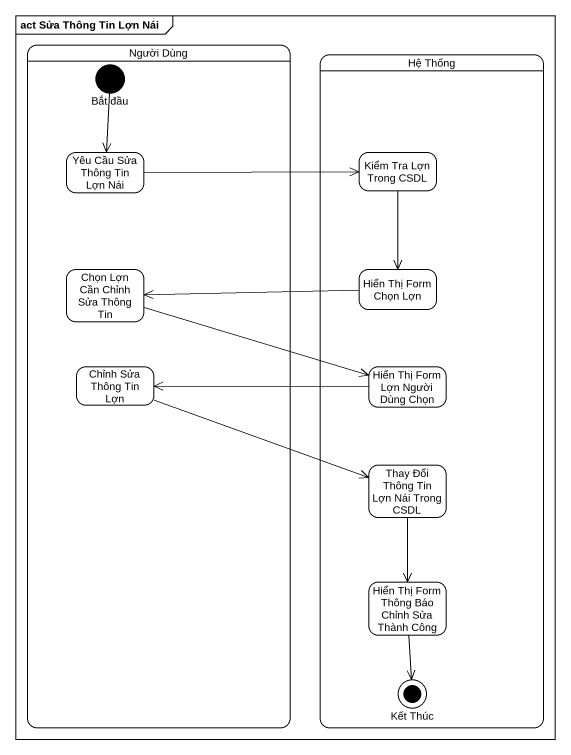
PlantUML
@startuml
mainframe act Sửa Thông Tin Lợn Nái
hide empty description
state "Người Dùng" as Người_Dùng {
  state "Bắt đầu" as Bắt_đầu <<start>>
  state "Yêu Cầu Sửa Thông Tin Lợn Nái" as Yêu_Cầu_Sửa_Thông_Tin_Lợn
  state "Chọn Lợn Cần Chỉnh Sửa Thông Tin" as Chọn_Lợn_Cần_Chỉnh_Sửa
  state "Chỉnh Sửa Thông Tin Lợn" as Chỉnh_Sửa_Thông_Tin_Lợn
}
state "Hệ Thống" as Hệ_Thống {
  state "Kiểm Tra Lợn Trong CSDL" as Kiểm_Tra_Lợn_Trong_CSDL
  state "Hiển Thị Form Chọn Lợn" as Hiển_Thị_Form_Chọn_Lợn
  state "Hiển Thị Form Lợn Người Dùng Chọn" as Hiển_Thị_Form_Lợn_Người
  state "Thay Đổi Thông Tin Lợn Nái Trong CSDL" as Thay_Đổi_Thông_Tin_Lợn_Nái
  state "Hiển Thị Form Thông Báo Chỉnh Sửa Thành Công" as Hiển_Thị_Form_Thông_Báo
  state "Kết Thúc" as Kết_Thúc <<end>>
}
Bắt_đầu --> Yêu_Cầu_Sửa_Thông_Tin_Lợn
Yêu_Cầu_Sửa_Thông_Tin_Lợn -right-> Kiểm_Tra_Lợn_Trong_CSDL
Kiểm_Tra_Lợn_Trong_CSDL --> Hiển_Thị_Form_Chọn_Lợn
Chọn_Lợn_Cần_Chỉnh_Sửa -right-> Hiển_Thị_Form_Lợn_Người
Hiển_Thị_Form_Chọn_Lợn -left-> Chọn_Lợn_Cần_Chỉnh_Sửa
Chỉnh_Sửa_Thông_Tin_Lợn -right-> Thay_Đổi_Thông_Tin_Lợn_Nái
Hiển_Thị_Form_Lợn_Người -left-> Chỉnh_Sửa_Thông_Tin_Lợn
Thay_Đổi_Thông_Tin_Lợn_Nái --> Hiển_Thị_Form_Thông_Báo
Hiển_Thị_Form_Thông_Báo --> Kết_Thúc
@enduml
